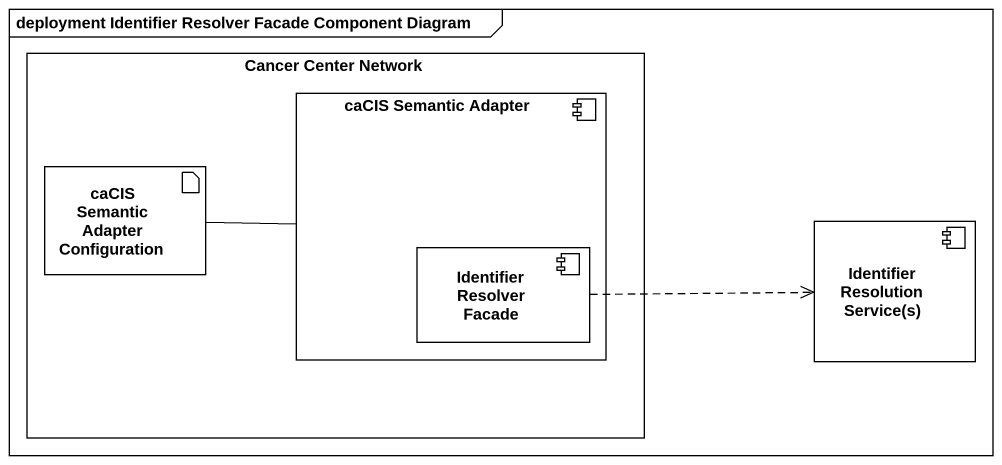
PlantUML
@startuml
mainframe deployment Identifier Resolver Facade Component Diagram
rectangle "Cancer Center Network" as Cancer_Center_Network {
  component "caCIS Semantic Adapter" as caCIS_Semantic_Adapter {
    component "Identifier Resolver Facade" as Identifier_Resolver_Facade
  }
  artifact "caCIS Semantic Adapter Configuration" as caCIS_Semantic_Adapter_2
}
component "Identifier Resolution Service(s)" as Identifier_Resolution
caCIS_Semantic_Adapter_2 -right- caCIS_Semantic_Adapter
Identifier_Resolver_Facade .right.> Identifier_Resolution
@enduml
